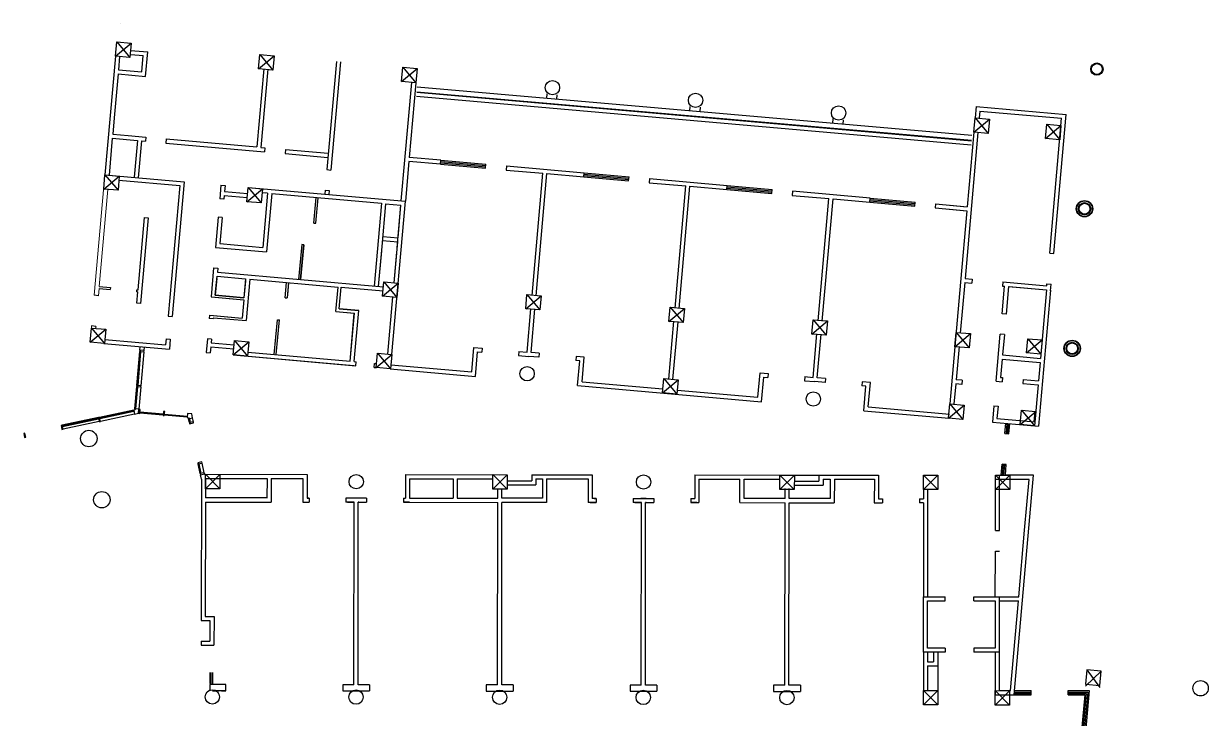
# Model space of a CAD drawing. Header units: millimetres. Extents: x 1316860 to 1485586, y 7456 to 143477.
# Drawn here: x 1362541 to 1420275, y 38542 to 72402 of the extents above; entities that cross this region are included whole.
import ezdxf

# ---------------------------------------------------------------- set-up
doc = ezdxf.new("R2010")
doc.units = ezdxf.units.MM
doc.header["$LTSCALE"] = 1000
doc.layers.get('0').update_dxf_attribs({"linetype": 'CONTINUOUS'})
for name, color, linetype in [('A-WALL', 7, 'CONTINUOUS'), ('A—\\M+5C3C5\\M+5B4B0', 135, 'CONTINUOUS'), ('A—\\M+5C7BD\\M+5CCE5', 7, 'CONTINUOUS'), ('E-RG-1F$0$A-WALL', 7, 'CONTINUOUS'), ('E1-RD-1F$0$A-GLAZ-CWMG', 3, 'CONTINUOUS'), ('E1-RI-1F$0$A-GLAZ', 140, 'CONTINUOUS'), ('E1-RI-1F$0$A-GLAZ-CWMG', 3, 'CONTINUOUS'), ('E1-RI-1F$0$A-WALL', 7, 'CONTINUOUS'), ('E1-RV-1F$0$$0$A-WALL', 7, 'CONTINUOUS'), ('E1-RV-1F$0$$2$A-WALL', 7, 'CONTINUOUS'), ('E1-RV-1F$0$A-WALL', 7, 'CONTINUOUS')]:
    doc.layers.add(name, color=color, linetype=linetype)

msp = doc.modelspace()

# ---------------------------------------------------------------- linework, layer by layer
at = {"elevation": 0}
for points in [[(1367075, 71513), (1367772, 71451), (1367710, 70754), (1367013, 70816)], [(1374048, 70897), (1374745, 70835), (1374683, 70138), (1373986, 70199)], [(1381020, 70280), (1381718, 70219), (1381656, 69521), (1380959, 69583)], [(1408912, 67814), (1409609, 67753), (1409547, 67055), (1408850, 67117)], [(1412398, 67506), (1413095, 67445), (1413034, 66747), (1412336, 66809)], [(1366502, 65038), (1367200, 64977), (1367138, 64279), (1366441, 64341)], [(1373475, 64422), (1374173, 64360), (1374111, 63663), (1373414, 63725)], [(1380096, 59821), (1380793, 59759), (1380731, 59062), (1380034, 59124)], [(1387069, 59205), (1387766, 59143), (1387704, 58446), (1387007, 58507)], [(1394041, 58588), (1394739, 58526), (1394677, 57829), (1393980, 57891)], [(1401014, 57972), (1401711, 57910), (1401650, 57213), (1400953, 57274)], [(1365842, 57567), (1366539, 57506), (1366478, 56809), (1365780, 56870)], [(1407987, 57355), (1408684, 57294), (1408623, 56596), (1407925, 56658)], [(1372815, 56951), (1373512, 56889), (1373450, 56192), (1372753, 56254)], [(1411473, 57047), (1412171, 56985), (1412109, 56288), (1411412, 56350)], [(1379788, 56335), (1380485, 56273), (1380423, 55576), (1379726, 55637)], [(1393733, 55102), (1394430, 55040), (1394369, 54343), (1393672, 54404)], [(1407679, 53869), (1408376, 53807), (1408314, 53110), (1407617, 53172)], [(1411165, 53561), (1411862, 53499), (1411801, 52802), (1411104, 52863)], [(1371400, 50435), (1372100, 50434), (1372099, 49734), (1371399, 49735)], [(1385400, 50419), (1386100, 50418), (1386099, 49718), (1385399, 49719)], [(1399400, 50402), (1400100, 50401), (1400099, 49701), (1399399, 49702)], [(1406400, 50394), (1407100, 50393), (1407099, 49693), (1406399, 49694)], [(1409900, 50390), (1410600, 50389), (1410599, 49689), (1409899, 49690)], [(1415054, 40837), (1414357, 40899), (1414295, 40202), (1414993, 40140)], [(1406387, 39894), (1407087, 39893), (1407087, 39193), (1406387, 39194)], [(1409887, 39890), (1410587, 39889), (1410586, 39189), (1409886, 39190)]]:
    msp.add_lwpolyline(points, close=True, dxfattribs=at)
for centre, radius in [((1414843, 70189, 0), 300), ((1414843, 70189, 0), 265), ((1388311, 69284, 0), 350), ((1395284, 68668, 0), 350), ((1402257, 68051, 0), 350), ((1414242, 63381, 0), 300), ((1414242, 63381, 0), 265), ((1413640, 56572, 0), 300), ((1413640, 56572, 0), 265), ((1387078, 55339, 0), 350), ((1401024, 54106, 0), 350), ((1365717, 52180, 0), 400), ((1378749, 50076, 0), 350), ((1392750, 50060, 0), 350), ((1366349, 49196, 0), 400), ((1371737, 39585, 0), 350), ((1378737, 39576, 0), 350), ((1385737, 39568, 0), 350), ((1392737, 39560, 0), 350), ((1399737, 39552, 0), 350), ((1419900, 40006, 0), 375)]:
    msp.add_circle(centre, radius)
at = {"layer": 'A-WALL'}
for p, q in [((1373475, 64422), (1381146, 63744)), ((1374429, 64137), (1374155, 64161, 0)), ((1374429, 64137), (1374196, 61497)), ((1374628, 64119), (1374377, 61280)), ((1374628, 64119), (1379982, 63646)), ((1372295, 63848), (1372096, 63866)), ((1376685, 62682, 0), (1376795, 63927)), ((1376784, 62673), (1376894, 63919)), ((1379982, 63646), (1379626, 59611)), ((1380182, 63628), (1380929, 63562)), ((1380485, 56273), (1381146, 63744)), ((1380744, 61470), (1380929, 63562)), ((1372017, 62970), (1371887, 61500)), ((1372216, 62952), (1372017, 62970)), ((1372216, 62952), (1372104, 61682)), ((1376685, 62682, 0), (1376784, 62673, 0)), ((1371887, 61500), (1374377, 61280)), ((1372104, 61682), (1374196, 61497)), ((1376090, 61631), (1375940, 59937)), ((1376189, 61622), (1376040, 59928)), ((1376044, 59975), (1376176, 61469)), ((1376189, 61622), (1376090, 61631)), ((1379979, 61337), (1379825, 59594)), ((1380594, 59777), (1380726, 61271)), ((1371799, 60504), (1371673, 59085)), ((1371799, 60504), (1371998, 60487)), ((1371998, 60487), (1371981, 60287)), ((1371981, 60287), (1380074, 59572)), ((1371954, 59988), (1371881, 59167)), ((1373349, 59865), (1373276, 59043)), ((1373557, 59947), (1373378, 57930)), ((1373557, 59947), (1377865, 59566)), ((1375284, 59042), (1375350, 59789)), ((1377759, 58371), (1377865, 59566)), ((1377922, 58507), (1378014, 59553)), ((1378014, 59553), (1380056, 59372)), ((1373267, 58944), (1373188, 58047)), ((1375284, 59042), (1375383, 59033)), ((1377759, 58371), (1378656, 58292)), ((1377922, 58507), (1378868, 58423)), ((1378648, 55933), (1378868, 58423)), ((1371594, 58188), (1371581, 58039)), ((1371780, 58021), (1371581, 58039)), ((1371594, 58188), (1373188, 58047)), ((1371785, 58071), (1371780, 58021)), ((1371785, 58071), (1373378, 57930)), ((1378449, 55951), (1378656, 58292)), ((1371493, 57043), (1371433, 56370)), ((1371692, 57025), (1371493, 57043)), ((1371659, 56651), (1371633, 56353)), ((1371659, 56651), (1372780, 56552)), ((1371692, 57025), (1371677, 56851)), ((1371677, 56851), (1372797, 56752)), ((1371433, 56370), (1371633, 56353)), ((1372753, 56254), (1378630, 55734)), ((1373468, 56391), (1378449, 55951)), ((1378630, 55734), (1378730, 55725)), ((1378648, 55933), (1378748, 55924)), ((1378730, 55725), (1378748, 55924)), ((1379626, 55646), (1379644, 55845)), ((1379626, 55646), (1379726, 55637)), ((1379626, 55646), (1379626, 55646)), ((1379644, 55845), (1379744, 55836))]:
    msp.add_line(p, q, dxfattribs=at)
at = {"layer": 'A-WALL', "color": 7}
for p, q in [((1371963, 60088), (1373357, 59965)), ((1371673, 59085), (1373267, 58944)), ((1371881, 59167), (1373276, 59043))]:
    msp.add_line(p, q, dxfattribs=at)
at = {"layer": 'A-WALL'}
msp.add_lwpolyline([(1371963, 60088), (1373357, 59965), (1373276, 59043), (1371881, 59167)], close=True, dxfattribs=at)
for points in [[(1378868, 58423), (1377922, 58507), (1378014, 59553)], [(1380096, 59821), (1380793, 59759), (1380732, 59062), (1380034, 59124), (1380096, 59821)], [(1372815, 56951), (1373512, 56889), (1373451, 56192), (1372753, 56254), (1372815, 56951)], [(1379788, 56334), (1380485, 56273), (1380423, 55575), (1379726, 55637), (1379788, 56334)]]:
    msp.add_lwpolyline(points, dxfattribs=at)
at = {"layer": 'A—\\M+5C3C5\\M+5B4B0'}
for p, q in [((1381719, 69321), (1408756, 66961)), ((1381679, 68864), (1408716, 66504)), ((1381696, 69057), (1408733, 66697)), ((1381698, 69077), (1408734, 66717)), ((1382861, 65550), (1385052, 65356)), ((1382867, 65616), (1385058, 65422)), ((1382873, 65683), (1385064, 65489)), ((1382879, 65749), (1385070, 65555)), ((1385052, 65356), (1385070, 65555)), ((1389834, 64933), (1392025, 64740)), ((1389840, 65000), (1392031, 64806)), ((1389846, 65066), (1392037, 64872)), ((1389851, 65132), (1392043, 64939)), ((1392025, 64740), (1392043, 64939)), ((1396807, 64317), (1398998, 64123)), ((1396812, 64383), (1399004, 64189)), ((1396818, 64450), (1399010, 64256)), ((1396824, 64516), (1399016, 64322)), ((1398998, 64123), (1399016, 64322)), ((1403779, 63700), (1405971, 63507)), ((1403785, 63767), (1405977, 63573)), ((1403791, 63833), (1405983, 63639)), ((1403797, 63900), (1405988, 63706)), ((1405971, 63507), (1405988, 63706)), ((1368208, 56486), (1368223, 56654)), ((1368407, 56469), (1368422, 56637)), ((1368058, 54773), (1368203, 56427)), ((1368233, 56424), (1368089, 54770)), ((1368114, 54768), (1368258, 56422)), ((1368208, 56486), (1368203, 56427)), ((1368203, 56427), (1368402, 56409)), ((1368407, 56469), (1368208, 56486)), ((1368258, 56422), (1368233, 56424)), ((1368402, 56409), (1368258, 54756)), ((1368402, 56409), (1368407, 56469)), ((1367958, 53626), (1368053, 54713)), ((1368084, 54710), (1367989, 53624)), ((1368014, 53622), (1368109, 54708)), ((1368109, 54708), (1368084, 54710)), ((1368089, 54770), (1368114, 54768)), ((1368252, 54696), (1368158, 53609)), ((1366181, 53198), (1364420, 52826)), ((1366187, 53168), (1364426, 52796)), ((1364431, 52771), (1366192, 53144)), ((1366192, 53144), (1366187, 53168)), ((1367902, 53563), (1366239, 53211)), ((1367908, 53533), (1366246, 53181)), ((1366246, 53181), (1366251, 53156)), ((1366251, 53156), (1367914, 53508)), ((1367943, 53367), (1366281, 53015)), ((1367914, 53508), (1367908, 53533)), ((1367989, 53624), (1368014, 53622)), ((1368205, 53459), (1368203, 53434)), ((1368203, 53434), (1369337, 53335)), ((1369340, 53360), (1368205, 53459)), ((1369337, 53335), (1369340, 53360)), ((1369399, 53355), (1369397, 53330)), ((1369397, 53330), (1370516, 53232)), ((1370518, 53257), (1369399, 53355)), ((1370531, 53401), (1370513, 53202)), ((1370513, 53202), (1370566, 53197)), ((1370516, 53232), (1370518, 53257)), ((1370731, 53383), (1370531, 53401)), ((1370566, 53197), (1370577, 53145)), ((1370577, 53145), (1370773, 53187)), ((1370617, 52956), (1370577, 53145)), ((1370632, 53157), (1370607, 53152)), ((1370607, 53152), (1370647, 52962)), ((1370672, 52968), (1370632, 53157)), ((1370773, 53187), (1370731, 53383)), ((1370813, 52997), (1370773, 53187)), ((1364426, 52796), (1364431, 52771)), ((1366222, 53003), (1364461, 52630)), ((1370647, 52962), (1370672, 52968)), ((1410362, 52426), (1410406, 52925)), ((1410432, 52420), (1410476, 52919)), ((1410492, 52415), (1410536, 52913)), ((1410561, 52409), (1410605, 52907)), ((1410362, 52426), (1410561, 52409)), ((1371143, 50471), (1371044, 50941)), ((1371099, 50952), (1371074, 50947)), ((1371074, 50947), (1371173, 50477)), ((1371198, 50483), (1371099, 50952)), ((1371339, 50512), (1371239, 50982)), ((1410182, 50390), (1410230, 50932)), ((1410429, 50915), (1410230, 50932)), ((1410252, 50383), (1410300, 50926)), ((1410313, 50396), (1410360, 50921)), ((1410383, 50390), (1410429, 50915)), ((1371117, 50742), (1371142, 50747)), ((1410835, 39890), (1411638, 39890)), ((1411638, 39690), (1411638, 39890)), ((1413438, 39690), (1413438, 39890)), ((1413438, 39890), (1414468, 39890)), ((1414468, 39890), (1414256, 37495)), ((1410817, 39690), (1411638, 39690)), ((1410823, 39756), (1411638, 39756)), ((1410829, 39823), (1411638, 39823)), ((1414250, 39690), (1413411, 30224)), ((1413438, 39823), (1414396, 39823)), ((1413438, 39756), (1414323, 39756)), ((1413438, 39690), (1414250, 39690)), ((1414323, 39756), (1413904, 35039)), ((1414396, 39823), (1414184, 37434))]:
    msp.add_line(p, q, dxfattribs=at)
at = {"layer": 'A—\\M+5C3C5\\M+5B4B0', "extrusion": (0, 0, -1)}
for p, q in [((1368058, 54773), (1368053, 54713)), ((1368053, 54713), (1368252, 54696)), ((1368258, 54756), (1368058, 54773)), ((1368252, 54696), (1368258, 54756)), ((1366239, 53211), (1366181, 53198)), ((1366181, 53198), (1366222, 53003)), ((1366281, 53015), (1366239, 53211)), ((1367954, 53574), (1367902, 53563)), ((1367902, 53563), (1367943, 53367)), ((1367943, 53367), (1368140, 53409)), ((1367958, 53626), (1367954, 53574)), ((1368158, 53609), (1367958, 53626)), ((1368140, 53409), (1368158, 53609)), ((1368158, 53608), (1368140, 53409)), ((1368140, 53409), (1368200, 53403)), ((1368217, 53603), (1368158, 53608)), ((1368200, 53403), (1368217, 53603)), ((1369352, 53504), (1369335, 53305)), ((1369335, 53305), (1369395, 53299)), ((1369412, 53499), (1369352, 53504)), ((1369395, 53299), (1369412, 53499)), ((1364420, 52826), (1364361, 52813)), ((1364361, 52813), (1364402, 52617)), ((1364402, 52617), (1364461, 52630)), ((1364461, 52630), (1364420, 52826)), ((1366222, 53003), (1366281, 53015)), ((1370813, 52997), (1370617, 52956)), ((1370617, 52956), (1370630, 52897)), ((1370630, 52897), (1370825, 52939)), ((1370825, 52939), (1370813, 52997)), ((1371227, 51041), (1371031, 50999)), ((1371031, 50999), (1371044, 50941)), ((1371044, 50941), (1371239, 50982)), ((1371239, 50982), (1371227, 51041)), ((1371339, 50512), (1371143, 50471)), ((1371143, 50471), (1371156, 50412)), ((1371351, 50454), (1371339, 50512))]:
    msp.add_line(p, q, dxfattribs=at)
at = {"layer": 'A—\\M+5C3C5\\M+5B4B0', "color": 8, "extrusion": (0, 0, -1)}
msp.add_line((1371156, 50412), (1371351, 50454), dxfattribs=at)
at = {"layer": 'A—\\M+5C7BD\\M+5CCE5'}
for p, q in [((1367741, 71103), (1368589, 71028)), ((1368483, 69833), (1368589, 71028)), ((1367013, 70816), (1366502, 65038)), ((1367212, 70798), (1367155, 70151)), ((1367770, 70899), (1368372, 70846)), ((1368301, 70049), (1368372, 70846)), ((1377783, 70562), (1377316, 65287)), ((1377982, 70545), (1377516, 65269)), ((1367138, 69951), (1366948, 67810)), ((1367138, 69951), (1368483, 69833)), ((1367155, 70151), (1368301, 70049)), ((1374237, 70202), (1373900, 66392)), ((1374436, 70185), (1374100, 66374)), ((1381122, 65754), (1381457, 69539)), ((1381656, 69521), (1381335, 65885)), ((1408960, 68362), (1408912, 67814)), ((1408960, 68362), (1413343, 67975)), ((1409142, 68145), (1409111, 67797)), ((1409142, 68145), (1413126, 67793)), ((1366948, 67810), (1366878, 67013)), ((1412545, 61219), (1413126, 67793)), ((1412744, 61201), (1413343, 67975)), ((1366878, 67013), (1367625, 66947)), ((1409049, 67100), (1408420, 59977)), ((1408850, 67117), (1408529, 63481)), ((1366860, 66814), (1366702, 65021)), ((1366860, 66814), (1368080, 66706)), ((1367625, 66947), (1368496, 66870)), ((1368080, 66706), (1367922, 64913)), ((1368280, 66688), (1368121, 64895)), ((1368280, 66688), (1368479, 66671)), ((1368496, 66870), (1368479, 66671)), ((1369493, 66782), (1369475, 66583)), ((1369475, 66583), (1374281, 66158)), ((1369493, 66782), (1373900, 66392)), ((1374100, 66374), (1374299, 66357)), ((1374299, 66357), (1374281, 66158)), ((1375295, 66269), (1375277, 66070)), ((1375277, 66070), (1377369, 65885)), ((1375295, 66269), (1377387, 66084)), ((1382879, 65749), (1381335, 65885)), ((1377316, 65287), (1377516, 65269)), ((1380946, 63761), (1381122, 65754)), ((1381317, 65686), (1381145, 63744)), ((1382861, 65550), (1381317, 65686)), ((1386049, 65268), (1387842, 65109)), ((1386066, 65467), (1389851, 65132)), ((1387315, 59158), (1387842, 65109)), ((1387515, 59140), (1388041, 65092)), ((1388041, 65092), (1389834, 64933)), ((1393039, 64851), (1396824, 64516)), ((1372155, 64538), (1372096, 63866)), ((1372155, 64538), (1372096, 63866)), ((1372155, 64538), (1372355, 64521)), ((1372155, 64538), (1372355, 64521)), ((1372355, 64521), (1372328, 64222)), ((1372355, 64521), (1372328, 64222)), ((1372328, 64222), (1373449, 64123)), ((1372328, 64222), (1373449, 64123)), ((1373475, 64422), (1381145, 63744)), ((1373475, 64422), (1381145, 63744)), ((1373475, 64422), (1381145, 63744)), ((1373475, 64422), (1381145, 63744)), ((1374329, 64145), (1374155, 64161, 0)), ((1374429, 64137), (1374155, 64161, 0)), ((1374429, 64137), (1374195, 61497)), ((1374429, 64137), (1374195, 61497)), ((1374628, 64119), (1374377, 61280)), ((1374628, 64119), (1374377, 61280)), ((1374628, 64119), (1379982, 63646)), ((1374628, 64119), (1379982, 63646)), ((1377228, 64291), (1377211, 64092)), ((1377228, 64291), (1377427, 64273)), ((1377427, 64273), (1377410, 64074)), ((1393021, 64651), (1394814, 64493)), ((1394288, 58541), (1394814, 64493)), ((1394487, 58524), (1395014, 64475)), ((1395014, 64475), (1396807, 64317)), ((1403797, 63900), (1400012, 64234)), ((1372295, 63848), (1372096, 63866)), ((1372295, 63848), (1372096, 63866)), ((1372311, 64023), (1372295, 63848)), ((1372311, 64023), (1372295, 63848)), ((1372311, 64023), (1373431, 63924)), ((1372311, 64023), (1373431, 63924)), ((1379982, 63646), (1379626, 59611)), ((1379982, 63646), (1379626, 59611)), ((1380181, 63628), (1379996, 61536)), ((1380181, 63628), (1379996, 61536)), ((1380181, 63628), (1380929, 63562)), ((1380181, 63628), (1380929, 63562)), ((1380485, 56273), (1381145, 63744)), ((1380485, 56273), (1381145, 63744)), ((1380788, 61968), (1380929, 63562)), ((1380788, 61968), (1380929, 63562)), ((1399994, 64035), (1401787, 63877)), ((1401261, 57925), (1401787, 63877)), ((1401460, 57907), (1401986, 63859)), ((1401986, 63859), (1403779, 63700)), ((1406985, 63618), (1408529, 63481)), ((1407698, 63555), (1408529, 63481)), ((1406967, 63419), (1408511, 63282)), ((1407681, 63355), (1408511, 63282)), ((1408511, 63282), (1408203, 59801)), ((1380023, 61835), (1380770, 61769)), ((1380023, 61835), (1380770, 61769)), ((1380041, 62034), (1380788, 61968)), ((1380041, 62034), (1380788, 61968)), ((1371887, 61500), (1374377, 61280)), ((1371887, 61500), (1374377, 61280)), ((1372104, 61682), (1374195, 61497)), ((1372104, 61682), (1374195, 61497)), ((1376090, 61631), (1375940, 59937)), ((1376090, 61631), (1375940, 59937)), ((1376039, 59928), (1376189, 61622)), ((1376189, 61622), (1376090, 61631)), ((1376189, 61622), (1376090, 61631)), ((1379996, 61536), (1379825, 59594)), ((1379996, 61536), (1379825, 59594)), ((1380594, 59777), (1380770, 61769)), ((1380594, 59777), (1380770, 61769)), ((1412545, 61219), (1412744, 61201)), ((1371799, 60504), (1371673, 59085)), ((1371799, 60504), (1371673, 59085)), ((1371799, 60504), (1371998, 60487)), ((1371799, 60504), (1371998, 60487)), ((1371998, 60487), (1371980, 60287)), ((1371998, 60487), (1371980, 60287)), ((1371980, 60287), (1380074, 59572)), ((1371980, 60287), (1380074, 59572)), ((1366213, 59493), (1366760, 59445)), ((1366222, 59593), (1366768, 59544)), ((1366768, 59544), (1366760, 59445)), ((1373357, 59965), (1373276, 59043)), ((1373357, 59965), (1373276, 59043)), ((1373556, 59947), (1373378, 57930)), ((1373556, 59947), (1373378, 57930)), ((1373556, 59947), (1377865, 59566)), ((1373556, 59947), (1377865, 59566)), ((1375449, 59780), (1375383, 59033)), ((1375449, 59780), (1375396, 59182)), ((1377759, 58371), (1377865, 59566)), ((1377759, 58371), (1377865, 59566)), ((1377922, 58507), (1378014, 59553)), ((1377922, 58507), (1378014, 59553)), ((1378014, 59553), (1380056, 59373)), ((1378014, 59553), (1380056, 59373)), ((1408203, 59801), (1407679, 53869)), ((1408402, 59778), (1408184, 57313)), ((1408402, 59778), (1408751, 59747)), ((1408420, 59977), (1408768, 59946)), ((1408768, 59946), (1408751, 59747)), ((1410226, 58262), (1410344, 59606)), ((1410262, 59814), (1410245, 59615)), ((1410245, 59615), (1410344, 59606)), ((1410262, 59814), (1412404, 59625)), ((1410544, 59589), (1410425, 58244)), ((1410544, 59589), (1412386, 59426)), ((1412404, 59625), (1412413, 59725)), ((1412413, 59725), (1412612, 59707)), ((1412583, 59383), (1412612, 59707)), ((1368054, 59330), (1368063, 59430)), ((1368054, 59330), (1368104, 59326)), ((1368056, 58778), (1368104, 59326)), ((1368063, 59430), (1368113, 59425)), ((1371872, 59067), (1373267, 58944)), ((1371872, 59067), (1373267, 58944)), ((1373267, 58944), (1373188, 58047)), ((1373267, 58944), (1373188, 58047)), ((1380286, 56290), (1380532, 59080)), ((1380286, 56290), (1380532, 59080)), ((1377759, 58371), (1378655, 58292)), ((1377759, 58371), (1378655, 58292)), ((1377922, 58507), (1378868, 58423)), ((1377922, 58507), (1378868, 58423)), ((1378648, 55933), (1378868, 58423)), ((1378648, 55933), (1378868, 58423)), ((1387071, 56393), (1387258, 58510)), ((1387270, 56376), (1387457, 58493)), ((1371594, 58188), (1371581, 58039)), ((1371594, 58188), (1371581, 58039)), ((1371780, 58021), (1371581, 58039)), ((1371780, 58021), (1371581, 58039)), ((1371784, 58071), (1371780, 58021)), ((1371784, 58071), (1371780, 58021)), ((1371784, 58071), (1373378, 57930)), ((1371784, 58071), (1373378, 57930)), ((1371793, 58171), (1373188, 58047)), ((1371793, 58171), (1373188, 58047)), ((1374754, 56277), (1374904, 57971)), ((1374754, 56277), (1374904, 57971)), ((1374854, 56269), (1375003, 57962)), ((1374854, 56269), (1375003, 57962)), ((1374904, 57971), (1375003, 57962)), ((1374904, 57971), (1375003, 57962)), ((1378448, 55951), (1378655, 58292)), ((1378448, 55951), (1378655, 58292)), ((1393982, 55080), (1394231, 57894)), ((1394181, 55062), (1394430, 57876)), ((1410425, 58244), (1410226, 58262)), ((1401017, 55160), (1401204, 57277)), ((1401216, 55143), (1401403, 57260)), ((1409935, 54974), (1410137, 57265)), ((1410337, 57248), (1410137, 57265)), ((1410337, 57248), (1410249, 56252)), ((1371493, 57043), (1371433, 56370)), ((1371493, 57043), (1371433, 56370)), ((1371692, 57025), (1371493, 57043)), ((1371692, 57025), (1371493, 57043)), ((1371659, 56652), (1371632, 56353)), ((1371659, 56652), (1371632, 56353)), ((1371659, 56652), (1372779, 56552)), ((1371659, 56652), (1372779, 56552)), ((1371692, 57025), (1371676, 56851)), ((1371692, 57025), (1371676, 56851)), ((1371676, 56851), (1372797, 56752)), ((1371676, 56851), (1372797, 56752)), ((1384375, 55427), (1384481, 56622)), ((1384481, 56622), (1384880, 56587)), ((1384880, 56587), (1384862, 56388)), ((1408127, 56665), (1407984, 55047)), ((1371433, 56370), (1371632, 56353)), ((1371433, 56370), (1371632, 56353)), ((1372753, 56254), (1378730, 55725)), ((1372753, 56254), (1378730, 55725)), ((1373468, 56391), (1378448, 55951)), ((1373468, 56391), (1378448, 55951)), ((1384557, 55210), (1384663, 56406)), ((1384663, 56406), (1384862, 56388)), ((1386673, 56429), (1386655, 56229)), ((1386655, 56229), (1387153, 56185)), ((1386673, 56429), (1387071, 56393)), ((1387651, 56141), (1387153, 56185)), ((1387669, 56341), (1387270, 56376)), ((1387669, 56341), (1387651, 56141)), ((1389462, 56182), (1389444, 55983)), ((1389860, 56147), (1389462, 56182)), ((1389754, 54951), (1389860, 56147)), ((1410231, 56053), (1410152, 55156)), ((1410231, 56053), (1412074, 55890)), ((1410249, 56252), (1412091, 56089)), ((1378648, 55933), (1378747, 55924)), ((1378648, 55933), (1378747, 55924)), ((1378730, 55725), (1378747, 55924)), ((1378730, 55725), (1378747, 55924)), ((1379626, 55646), (1379644, 55845)), ((1379626, 55646), (1379644, 55845)), ((1379626, 55646), (1379726, 55637)), ((1379626, 55646), (1379726, 55637)), ((1379644, 55845), (1379743, 55836)), ((1379644, 55845), (1379743, 55836)), ((1380398, 55578), (1384557, 55210)), ((1380441, 55775), (1384375, 55427)), ((1389643, 55965), (1389444, 55983)), ((1389538, 54770), (1389643, 55965)), ((1389754, 54951), (1393689, 54604)), ((1398321, 54194), (1398427, 55389)), ((1398427, 55389), (1398825, 55354)), ((1398503, 53977), (1398608, 55173)), ((1398608, 55173), (1398808, 55155)), ((1398825, 55354), (1398808, 55155)), ((1400618, 55196), (1400601, 54997)), ((1400601, 54997), (1401099, 54952)), ((1400618, 55196), (1401017, 55160)), ((1401597, 54908), (1401099, 54952)), ((1401614, 55108), (1401216, 55143)), ((1401614, 55108), (1401597, 54908)), ((1403407, 54949), (1403390, 54750)), ((1403806, 54914), (1403407, 54949)), ((1403700, 53719), (1403806, 54914)), ((1409935, 54974), (1410234, 54948)), ((1410152, 55156), (1410251, 55147)), ((1410251, 55147), (1410234, 54948)), ((1411247, 55059), (1411230, 54860)), ((1411230, 54860), (1411977, 54794)), ((1411247, 55059), (1411995, 54993)), ((1389538, 54770), (1398503, 53977)), ((1394386, 54542), (1398321, 54194)), ((1403589, 54732), (1403390, 54750)), ((1403483, 53537), (1403589, 54732)), ((1403700, 53719), (1407660, 53369)), ((1409829, 53779), (1409759, 52982)), ((1409829, 53779), (1410028, 53761)), ((1410028, 53761), (1409976, 53164)), ((1403483, 53537), (1407642, 53169)), ((1409976, 53164), (1411818, 53001)), ((1409759, 52982), (1412000, 52784)), ((1371156, 50412), (1371351, 50454)), ((1371200, 50204), (1371156, 50412)), ((1371355, 50435), (1371351, 50454)), ((1371355, 50435), (1376350, 50429)), ((1371400, 50235), (1371399, 49285)), ((1371400, 50235), (1374400, 50232)), ((1371800, 50435), (1371800, 50435)), ((1374400, 50232), (1374399, 49281)), ((1374600, 50231), (1374598, 49081)), ((1374600, 50231), (1376150, 50229)), ((1376150, 50229), (1376148, 49079)), ((1376150, 50229), (1376149, 49279)), ((1376350, 50429), (1376349, 49279)), ((1381150, 50424), (1381149, 49274)), ((1381150, 50424), (1385750, 50418)), ((1386100, 50418), (1386100, 50118)), ((1387300, 50416), (1390250, 50413)), ((1387300, 50416), (1387300, 50116)), ((1390250, 50413), (1390249, 49263)), ((1395250, 50407), (1395249, 49257)), ((1395250, 50407), (1399400, 50402)), ((1400100, 50401), (1400100, 50101)), ((1400100, 50401), (1404200, 50396)), ((1401300, 50400), (1401300, 50100)), ((1404200, 50396), (1404199, 49246)), ((1411760, 50390), (1410383, 50390)), ((1410817, 39690), (1411760, 50390)), ((1371200, 50204), (1371191, 43305)), ((1381350, 50223), (1381349, 49273)), ((1381350, 50223), (1383225, 50221)), ((1382222, 50222), (1383475, 50221)), ((1383475, 50221), (1383474, 49271)), ((1383675, 50221), (1383674, 49271)), ((1383675, 50221), (1385400, 50219)), ((1385649, 49268), (1385649, 49718)), ((1385849, 49268), (1385849, 49718)), ((1386099, 49918), (1387499, 49916)), ((1386100, 50118), (1387300, 50116)), ((1387500, 50216), (1387499, 49916)), ((1387500, 50216), (1387825, 50216)), ((1387825, 50216), (1387824, 49266)), ((1388025, 50215), (1388023, 49065)), ((1388025, 50215), (1390050, 50213)), ((1390050, 50213), (1390048, 49063)), ((1395450, 50207), (1395448, 49057)), ((1395450, 50207), (1397450, 50204)), ((1397448, 49054), (1397450, 50204)), ((1397649, 49254), (1397650, 50204)), ((1397650, 50204), (1399400, 50202)), ((1399649, 49252), (1399649, 49752)), ((1399849, 49251), (1399849, 49751)), ((1400099, 49901), (1401499, 49899)), ((1400100, 50101), (1401300, 50100)), ((1401500, 50199), (1401499, 49899)), ((1401500, 50199), (1401850, 50199)), ((1401850, 50199), (1401849, 49249)), ((1402050, 50199), (1402048, 49049)), ((1402050, 50199), (1404000, 50197)), ((1404000, 50197), (1403998, 49047)), ((1406392, 49693), (1406392, 49247)), ((1406593, 49693), (1406593, 44464)), ((1411544, 50190), (1409899, 50190)), ((1411325, 47718), (1411544, 50190)), ((1371398, 49085), (1371391, 43505)), ((1371398, 49085), (1374598, 49081)), ((1374399, 49282), (1371399, 49285)), ((1376148, 49079), (1376448, 49079)), ((1376349, 49279), (1376449, 49279)), ((1376449, 49279), (1376349, 49279)), ((1376449, 49279), (1376448, 49079)), ((1376449, 49279), (1376448, 49079)), ((1378249, 49277), (1378248, 49077)), ((1378648, 49077), (1378248, 49077)), ((1379249, 49276), (1378249, 49277)), ((1378323, 49077), (1378648, 49077)), ((1378638, 40177), (1378648, 49077)), ((1378838, 40176), (1378848, 49076)), ((1378848, 49076), (1379248, 49076)), ((1378873, 49076), (1378848, 49076)), ((1379249, 49276), (1379248, 49076)), ((1381049, 49274), (1381048, 49074)), ((1381049, 49274), (1381048, 49074)), ((1381348, 49073), (1381048, 49074)), ((1381048, 49074), (1381348, 49073)), ((1381049, 49274), (1381149, 49274)), ((1381349, 49273), (1383474, 49271)), ((1383674, 49271), (1385649, 49268)), ((1387824, 49266), (1385849, 49268)), ((1390449, 49263), (1390249, 49263)), ((1390349, 49263), (1390449, 49263)), ((1390449, 49263), (1390448, 49063)), ((1390449, 49263), (1390448, 49063)), ((1392249, 49260), (1392248, 49060)), ((1392249, 49260), (1393249, 49259)), ((1392874, 49260), (1392624, 49260)), ((1393249, 49259), (1393248, 49059)), ((1395049, 49257), (1395048, 49057)), ((1395049, 49257), (1395048, 49057)), ((1395049, 49257), (1395249, 49257)), ((1399649, 49252), (1397649, 49254)), ((1401849, 49249), (1399849, 49251)), ((1404199, 49246), (1404399, 49246)), ((1404399, 49246), (1404398, 49046)), ((1406199, 49247), (1406198, 49044)), ((1406199, 49247), (1406392, 49247)), ((1381348, 49073), (1385648, 49068)), ((1385638, 40168), (1385648, 49068)), ((1385838, 40168), (1385848, 49068)), ((1388023, 49065), (1385848, 49068)), ((1390448, 49063), (1390048, 49063)), ((1390148, 49063), (1390448, 49063)), ((1392648, 49060), (1392248, 49060)), ((1392323, 49060), (1392648, 49060)), ((1392638, 40160), (1392648, 49060)), ((1392838, 40160), (1392848, 49060)), ((1392848, 49060), (1393248, 49059)), ((1392873, 49060), (1392848, 49060)), ((1395348, 49057), (1395048, 49057)), ((1395048, 49057), (1395448, 49057)), ((1397448, 49054), (1399648, 49052)), ((1399638, 40152), (1399648, 49052)), ((1399838, 40151), (1399848, 49051)), ((1399848, 49051), (1402048, 49049)), ((1403998, 49047), (1404398, 49046)), ((1406392, 49044), (1406198, 49044)), ((1406392, 49044), (1406392, 44465)), ((1411038, 44465), (1411325, 47718)), ((1406387, 41765), (1406387, 44465)), ((1406387, 44465), (1407455, 44465)), ((1407455, 44265), (1407455, 44465)), ((1408855, 44465), (1410087, 44465)), ((1408855, 44265), (1408855, 44465)), ((1410087, 44465), (1411038, 44465)), ((1410087, 44465), (1410087, 41765)), ((1406587, 41965), (1406587, 44265)), ((1406587, 44265), (1407455, 44265)), ((1408855, 44265), (1409887, 44265)), ((1409887, 44265), (1409887, 41965)), ((1410087, 44265), (1411020, 44265)), ((1410633, 39890), (1411020, 44265)), ((1371191, 43305), (1371617, 43305)), ((1371391, 43505), (1371817, 43505)), ((1371617, 43305), (1371615, 42305)), ((1371817, 43505), (1371815, 42105)), ((1371189, 42305), (1371189, 42105)), ((1371189, 42305), (1371615, 42305)), ((1371189, 42105), (1371815, 42105)), ((1406389, 41765), (1406387, 39894)), ((1407455, 41765), (1406387, 41765)), ((1407455, 41965), (1406587, 41965)), ((1406590, 41765), (1406589, 41293)), ((1406890, 41764), (1406889, 41293)), ((1407090, 41764), (1407088, 39893)), ((1407455, 41965), (1407455, 41765)), ((1409887, 41965), (1408855, 41965)), ((1408855, 41965), (1408855, 41765)), ((1410087, 41765), (1408855, 41765)), ((1409887, 41765), (1409887, 39690)), ((1410087, 41765), (1410087, 39890)), ((1406589, 41093), (1406587, 39893)), ((1372389, 39884), (1371737, 39885)), ((1371737, 39885), (1372038, 39884)), ((1372038, 40184), (1371738, 40185)), ((1372188, 39884), (1372389, 39884)), ((1372389, 39883, 0), (1372389, 40184, 0)), ((1378087, 40177), (1378087, 39877)), ((1378638, 40177), (1378087, 40177)), ((1378087, 39877), (1379388, 39876)), ((1379388, 40176), (1378838, 40176)), ((1379388, 40176), (1379388, 39875)), ((1385638, 40168), (1385088, 40169)), ((1385088, 40169), (1385088, 39869)), ((1385088, 39869), (1386389, 39867)), ((1386389, 40167), (1385838, 40168)), ((1386389, 40167), (1386389, 39867)), ((1392638, 40160), (1392091, 40161)), ((1392091, 40161), (1392091, 39861)), ((1392091, 39861), (1393392, 39859)), ((1393392, 40159), (1392838, 40160)), ((1393392, 40159), (1393392, 39859)), ((1399638, 40152), (1399091, 40152)), ((1399091, 40152), (1399091, 39852)), ((1399091, 39852), (1400392, 39851)), ((1400392, 40151), (1399838, 40151)), ((1400392, 40151), (1400392, 39851)), ((1410087, 39890), (1410633, 39890)), ((1409887, 39690), (1410817, 39690))]:
    msp.add_line(p, q, dxfattribs=at)
for points in [[(1367259, 72402), (1367261, 72402)], [(1373475, 64422), (1374172, 64360), (1374111, 63663), (1373414, 63725), (1373475, 64422)], [(1373475, 64422), (1374172, 64360), (1374111, 63663), (1373414, 63725), (1373475, 64422)], [(1380096, 59821), (1380793, 59759), (1380731, 59062), (1380034, 59124), (1380096, 59821)], [(1380096, 59821), (1380793, 59759), (1380731, 59062), (1380034, 59124), (1380096, 59821)], [(1372815, 56951), (1373512, 56889), (1373450, 56192), (1372753, 56254), (1372815, 56951)], [(1372815, 56951), (1373512, 56889), (1373450, 56192), (1372753, 56254), (1372815, 56951)], [(1379787, 56334), (1380485, 56273), (1380423, 55575), (1379726, 55637), (1379787, 56334)], [(1379787, 56334), (1380485, 56273), (1380423, 55575), (1379726, 55637), (1379787, 56334)]]:
    msp.add_lwpolyline(points, dxfattribs=at)
at = {"layer": 'Defpoints'}
for p, q in [((1367013, 70816, 0), (1367772, 71451, 0)), ((1367075, 71513, 0), (1367710, 70754, 0)), ((1373986, 70199, 0), (1374745, 70835, 0)), ((1374048, 70897, 0), (1374683, 70138, 0)), ((1380959, 69583, 0), (1381718, 70219, 0)), ((1381020, 70280, 0), (1381656, 69521, 0)), ((1408850, 67117, 0), (1409609, 67753, 0)), ((1408912, 67814, 0), (1409547, 67055, 0)), ((1412336, 66809, 0), (1413095, 67445, 0)), ((1412398, 67506, 0), (1413034, 66747, 0)), ((1366441, 64341, 0), (1367200, 64977, 0)), ((1366502, 65038, 0), (1367138, 64279, 0)), ((1373414, 63725, 0), (1374173, 64360, 0)), ((1373475, 64422, 0), (1374111, 63663, 0)), ((1380034, 59124, 0), (1380793, 59759, 0)), ((1380096, 59821, 0), (1380731, 59062, 0)), ((1387007, 58507, 0), (1387766, 59143, 0)), ((1387069, 59205, 0), (1387704, 58446, 0)), ((1393980, 57891, 0), (1394739, 58526, 0)), ((1394041, 58588, 0), (1394677, 57829, 0)), ((1400953, 57274, 0), (1401711, 57910, 0)), ((1401014, 57972, 0), (1401650, 57213, 0)), ((1365780, 56870, 0), (1366539, 57506, 0)), ((1365842, 57567, 0), (1366478, 56809, 0)), ((1407925, 56658, 0), (1408684, 57294, 0)), ((1407987, 57355, 0), (1408623, 56596, 0)), ((1372753, 56254, 0), (1373512, 56889, 0)), ((1372815, 56951, 0), (1373450, 56192, 0)), ((1411412, 56350, 0), (1412171, 56985, 0)), ((1411473, 57047, 0), (1412109, 56288, 0)), ((1379726, 55637, 0), (1380485, 56273, 0)), ((1379788, 56335, 0), (1380423, 55576, 0)), ((1393672, 54404, 0), (1394430, 55040, 0)), ((1393733, 55102, 0), (1394369, 54343, 0)), ((1407617, 53172, 0), (1408376, 53807, 0)), ((1407679, 53869, 0), (1408314, 53110, 0)), ((1411104, 52863, 0), (1411862, 53499, 0)), ((1411165, 53561, 0), (1411801, 52802, 0)), ((1371399, 49735, 0), (1372100, 50434, 0)), ((1371400, 50435, 0), (1372099, 49734, 0)), ((1385399, 49719, 0), (1386100, 50418, 0)), ((1385400, 50419, 0), (1386099, 49718, 0)), ((1399399, 49702, 0), (1400100, 50401, 0)), ((1399400, 50402, 0), (1400099, 49701, 0)), ((1406399, 49694, 0), (1407100, 50393, 0)), ((1406400, 50394, 0), (1407099, 49693, 0)), ((1409899, 49690, 0), (1410600, 50389, 0)), ((1409900, 50390, 0), (1410599, 49689, 0)), ((1414287, 40102, 0), (1415054, 40837, 0)), ((1414357, 40899, 0), (1414984, 40040, 0)), ((1406387, 39894, 0), (1407087, 39193, 0)), ((1406387, 39194, 0), (1407087, 39893, 0)), ((1409886, 39190, 0), (1410587, 39889, 0)), ((1409887, 39890, 0), (1410586, 39189, 0))]:
    msp.add_line(p, q, dxfattribs=at)
at = {"layer": 'E-RG-1F$0$A-WALL'}
for centre, radius in [((1414242, 63381), 400), ((1414242, 63381), 380), ((1413640, 56572), 400), ((1413640, 56572), 380)]:
    msp.add_circle(centre, radius, dxfattribs=at)
at = {"layer": 'E1-RD-1F$0$A-GLAZ-CWMG', "color": 8, "extrusion": (0, 0, -1)}
for p, q in [((1362600, 52440), (1362541, 52428)), ((1362541, 52428), (1362583, 52232)), ((1362583, 52232), (1362641, 52245)), ((1362641, 52245), (1362600, 52440))]:
    msp.add_line(p, q, dxfattribs=at)
at = {"layer": 'E1-RI-1F$0$A-GLAZ'}
for p, q in [((1388033, 68980), (1388015, 68771)), ((1388531, 68936), (1388513, 68728)), ((1395007, 68371), (1394989, 68162)), ((1395505, 68327), (1395487, 68119)), ((1401980, 67762), (1401962, 67554)), ((1402478, 67718), (1402460, 67510))]:
    msp.add_line(p, q, dxfattribs=at)
at = {"layer": 'E1-RI-1F$0$A-GLAZ-CWMG'}
for p, q in [((1371612, 40775), (1371612, 40244)), ((1371631, 40775), (1371631, 40244)), ((1371656, 40775), (1371656, 40244)), ((1371737, 40775), (1371737, 40184))]:
    msp.add_line(p, q, dxfattribs=at)
at = {"layer": 'E1-RI-1F$0$A-WALL'}
for p, q in [((1382861, 65550), (1382879, 65749)), ((1386066, 65467), (1386049, 65268)), ((1389834, 64933), (1389851, 65132)), ((1393039, 64851), (1393021, 64651)), ((1396807, 64317), (1396824, 64516)), ((1400012, 64234), (1399994, 64035)), ((1403779, 63700), (1403797, 63900)), ((1406985, 63618), (1406967, 63419)), ((1412586, 59408), (1412000, 52784)), ((1412386, 59426), (1412091, 56089)), ((1412074, 55890), (1411995, 54993)), ((1407966, 54847), (1407878, 53851)), ((1408265, 54821), (1407966, 54847)), ((1408283, 55020), (1407984, 55047)), ((1408283, 55020), (1408265, 54821)), ((1411977, 54794), (1411818, 53001)), ((1411813, 53503), (1411769, 53005)), ((1409898, 47690), (1409901, 50390)), ((1410098, 47689), (1410101, 50389)), ((1409898, 47690), (1410098, 47689)), ((1409894, 44465), (1409897, 46690)), ((1409897, 46690), (1410097, 46690)), ((1406589, 41293), (1406889, 41293)), ((1406589, 41093), (1407089, 41093)), ((1372389, 40184, 0), (1371612, 40184)), ((1371612, 40184), (1371612, 39884)), ((1372389, 39884), (1372188, 39884)), ((1406388, 39894), (1407088, 39893))]:
    msp.add_line(p, q, dxfattribs=at)
at = {"layer": 'E1-RV-1F$0$$0$A-WALL', "lineweight": 13}
for p, q in [((1365983, 59161), (1366502, 65038)), ((1365983, 59161), (1366502, 65038)), ((1366222, 59593), (1366640, 64323)), ((1366222, 59593), (1366640, 64323)), ((1366182, 59144), (1366213, 59493)), ((1366182, 59144), (1366213, 59493)), ((1365840, 57543), (1365851, 57667)), ((1365840, 57543), (1365851, 57667))]:
    msp.add_line(p, q, dxfattribs=at)
at = {"layer": 'E1-RV-1F$0$$0$A-WALL'}
for p, q in [((1366502, 65038), (1370362, 64697)), ((1366502, 65038), (1370362, 64697)), ((1367182, 64777), (1370146, 64515)), ((1367182, 64777), (1370146, 64515)), ((1370362, 64697), (1369781, 58123)), ((1370362, 64697), (1369781, 58123)), ((1370146, 64515), (1369582, 58140)), ((1370146, 64515), (1369582, 58140)), ((1368113, 59425), (1368427, 62961)), ((1368113, 59425), (1368427, 62961)), ((1368601, 62946), (1368230, 58762)), ((1368601, 62946), (1368230, 58762)), ((1368427, 62961), (1368601, 62946)), ((1368427, 62961), (1368601, 62946)), ((1366182, 59144), (1365983, 59161)), ((1366182, 59144), (1365983, 59161)), ((1368230, 58762), (1368056, 58778)), ((1368230, 58762), (1368056, 58778)), ((1369582, 58140), (1369781, 58123)), ((1369582, 58140), (1369781, 58123)), ((1366050, 57649), (1365851, 57667)), ((1366050, 57649), (1365851, 57667)), ((1366050, 57649), (1366041, 57550)), ((1366050, 57649), (1366041, 57550)), ((1366453, 56811), (1369640, 56529)), ((1366453, 56811), (1369640, 56529)), ((1366495, 57008), (1369459, 56746)), ((1366495, 57008), (1369459, 56746)), ((1369485, 57045), (1369459, 56746)), ((1369485, 57045), (1369459, 56746)), ((1369485, 57045), (1369684, 57027)), ((1369485, 57045), (1369684, 57027)), ((1369684, 57027), (1369640, 56529)), ((1369684, 57027), (1369640, 56529))]:
    msp.add_line(p, q, dxfattribs=at)
at = {"layer": 'E1-RV-1F$0$$2$A-WALL'}
for p, q in [((1408960, 68362), (1408912, 67814)), ((1408960, 68362), (1413343, 67975)), ((1409142, 68145), (1409111, 67797)), ((1409142, 68145), (1413126, 67793)), ((1412545, 61219), (1413126, 67793)), ((1412744, 61201), (1413343, 67975)), ((1409049, 67100), (1408420, 59977)), ((1408850, 67117), (1408529, 63481)), ((1408511, 63282), (1408203, 59801)), ((1412545, 61219), (1412744, 61201)), ((1408402, 59778), (1408751, 59747)), ((1408420, 59977), (1408768, 59946)), ((1408768, 59946), (1408751, 59747)), ((1410262, 59814), (1410245, 59615)), ((1410262, 59814), (1412404, 59625)), ((1410569, 59587), (1412386, 59426)), ((1412404, 59625), (1412413, 59725)), ((1412413, 59725), (1412612, 59707)), ((1412583, 59383), (1412612, 59707)), ((1406387, 41765), (1406387, 44465)), ((1406387, 44465), (1407455, 44465)), ((1408855, 44465), (1410087, 44465)), ((1410087, 44465), (1410087, 41765)), ((1406587, 41965), (1406587, 44265)), ((1408855, 44265), (1409887, 44265)), ((1409887, 44265), (1409887, 41965)), ((1407455, 41765), (1406387, 41765)), ((1407455, 41965), (1406587, 41965)), ((1409887, 41965), (1408855, 41965)), ((1410087, 41765), (1408855, 41765))]:
    msp.add_line(p, q, dxfattribs=at)
at = {"layer": 'E1-RV-1F$0$A-WALL'}
for p, q in [((1407698, 63555), (1408529, 63481)), ((1407681, 63355), (1408511, 63282)), ((1366213, 59493), (1366760, 59445)), ((1366222, 59593), (1366768, 59544)), ((1366768, 59544), (1366760, 59445)), ((1368054, 59330), (1368063, 59430)), ((1368054, 59330), (1368104, 59326)), ((1368056, 58778), (1368104, 59326)), ((1368063, 59430), (1368113, 59425)), ((1407455, 44265), (1407455, 44465)), ((1408855, 44265), (1408855, 44465)), ((1406587, 44265), (1407455, 44265)), ((1407455, 41965), (1407455, 41765)), ((1408855, 41965), (1408855, 41765))]:
    msp.add_line(p, q, dxfattribs=at)

doc.saveas('drawing.dxf')
